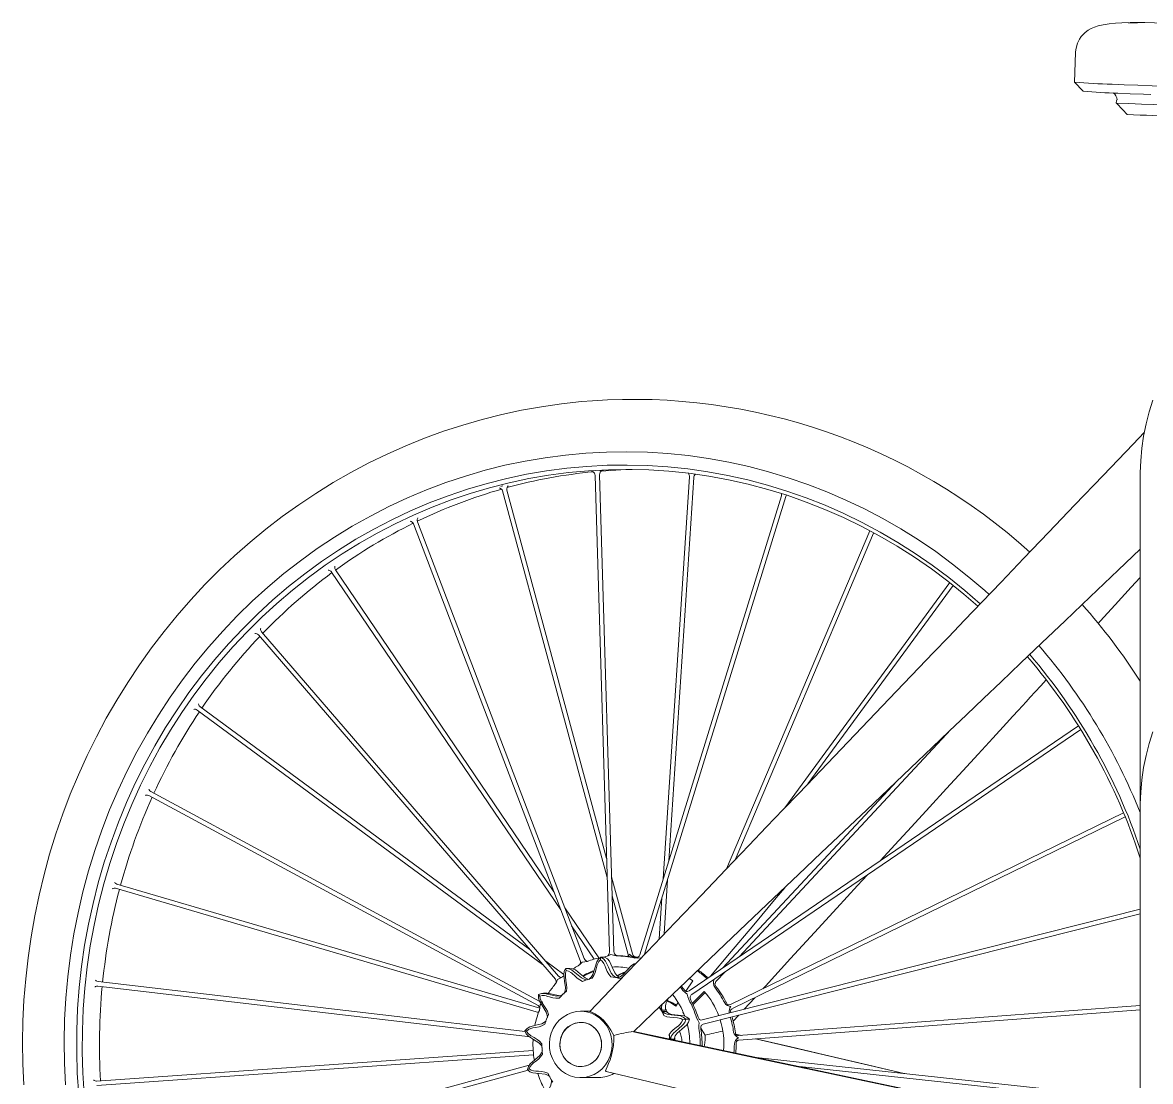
# Model space of a CAD drawing. Header units: millimetres. Extents: x -312 to 6814, y -241 to 4404.
# Drawn here: x 4873 to 5383, y 3656 to 4135 of the extents above; entities that cross this region are included whole.
import ezdxf

# ---------------------------------------------------------------- set-up
doc = ezdxf.new("R2010")
doc.units = ezdxf.units.MM
doc.layers.add('ZANO_R', color=7, linetype='Continuous', lineweight=0)

msp = doc.modelspace()

# ---------------------------------------------------------------- linework, layer by layer
at = {"layer": 'ZANO_R'}
for p, q in [((5379.12, 4135.38), (5374.04, 4135.36)), ((5377.31, 4135.3), (5375.05, 4135.36)), ((5349.46, 4121.78), (5349.06, 4108.44)), ((5349.06, 4108.44), (5352.94, 4104.32)), ((5367.93, 4100.13), (5367.9, 4098.99)), ((5132.16, 3930.52), (5138.66, 3714.86)), ((5140.65, 3715.19), (5134.15, 3930.79)), ((5136.99, 3932.68), (5134.96, 3932.53)), ((5174.84, 3929.98), (5162.96, 3748.06)), ((5165.5, 3756.29), (5176.82, 3929.64)), ((5378.74, 3930.68), (5378.74, 3780.68)), ((5089.87, 3925.64), (5089.55, 3925.56)), ((5090.49, 3925.8), (5089.84, 3925.64)), ((5090.29, 3923.52), (5137.64, 3748.66)), ((5137.38, 3757.27), (5092.27, 3923.85)), ((5216.45, 3921.36), (5152.36, 3713.71)), ((5154.53, 3713.95), (5218.42, 3920.96)), ((5050, 3908.66), (5125.39, 3711.1)), ((5127.19, 3712), (5051.81, 3909.55)), ((5256.38, 3905.46), (5191.64, 3752.69)), ((5195.53, 3756.76), (5258.15, 3904.51)), ((5113.51, 3742.25), (5014.7, 3887.85)), ((5012.95, 3886.87), (5116.61, 3734.11)), ((5292.55, 3882.07), (5217.93, 3780.14)), ((5228.44, 3791.11), (5294.12, 3880.83)), ((4979.89, 3858.4), (5114.17, 3702.72)), ((5115.58, 3704.14), (4981.31, 3859.82)), ((4952.16, 3824.45), (5108.43, 3709.37)), ((5102.56, 3716.18), (4953.44, 3825.99)), ((5350.77, 3817.34), (5174.65, 3697.42)), ((5175.87, 3695.83), (5351.83, 3815.64)), ((5197.25, 3712.81), (5293.02, 3815.59)), ((5268.73, 3792.46), (5189.77, 3707.71)), ((4930.28, 3785.8), (5106.34, 3690.76)), ((5107.21, 3692.57), (4931.15, 3787.61)), ((5378.74, 3780.68), (5378.74, 3480.68)), ((5371.15, 3778.02), (5193.44, 3691.21)), ((5194.24, 3689.38), (5371.91, 3776.17)), ((5107.12, 3689.6), (4915.88, 3745.7)), ((5149.06, 3714.15), (5139.63, 3748.96)), ((5163.34, 3723.15), (5164.94, 3747.69)), ((4915.26, 3743.8), (5106.6, 3687.67)), ((5139.89, 3740.35), (5147.08, 3713.82)), ((5133.82, 3712.32), (5118.4, 3735.04)), ((5162.4, 3739.45), (5161.19, 3720.9)), ((5378.74, 3734.33), (5180.57, 3684.28)), ((5181.11, 3682.36), (5378.74, 3732.26)), ((5121.51, 3726.9), (5131.76, 3711.79)), ((5147.73, 3714.07), (5147.16, 3712.8)), ((5118.05, 3704.77), (5109.8, 3710.85)), ((5134.78, 3712.68), (5136.47, 3712.69)), ((5151.26, 3712.32), (5150.7, 3712.34)), ((5152.54, 3712.34), (5152.8, 3712.14)), ((5118.09, 3704.35), (5117.38, 3703.72)), ((5120.77, 3707.61), (5119.08, 3707.61)), ((5142.15, 3708.24), (5139.95, 3708.13)), ((5186.83, 3701.63), (5191.08, 3706.19)), ((4907.17, 3699.62), (5102.87, 3676.69)), ((5100.58, 3678.97), (4907.38, 3701.61)), ((5141.54, 3703.49), (5139.26, 3703.72)), ((5141.54, 3703.49), (5142.46, 3703.5)), ((5143.73, 3702.98), (5142.13, 3703.39)), ((5144.54, 3703.53), (5143.73, 3702.98)), ((5173.17, 3697.23), (5176.31, 3701.96)), ((5176.31, 3701.96), (5174.81, 3703)), ((5185.91, 3702.44), (5185.53, 3702.41)), ((5186.92, 3699.23), (5186.34, 3700.32)), ((5110.54, 3696.33), (5108.85, 3696.32)), ((5181.56, 3697.12), (5176.19, 3691.85)), ((5181.93, 3696.69), (5176.45, 3691.31)), ((5199.56, 3689.08), (5204.36, 3694.32)), ((5107.32, 3691.13), (5107.75, 3691.58)), ((5162.35, 3688.62), (5161.22, 3690.07)), ((5162.35, 3688.62), (5164.04, 3688.63)), ((5168.71, 3690.5), (5169.77, 3692.11)), ((5192.09, 3691.15), (5191.69, 3691.74)), ((5378.74, 3690.79), (5197.09, 3677.17)), ((5197.13, 3675.16), (5378.74, 3688.78)), ((5129.85, 3688.19), (5125.61, 3688.17)), ((5164.34, 3688.08), (5162.65, 3688.07)), ((5163.22, 3686.22), (5162.65, 3688.07)), ((5172.02, 3687.75), (5171.86, 3687.59)), ((5172.08, 3687.6), (5171.86, 3687.59)), ((5172.3, 3687.08), (5171.86, 3687.59)), ((5173.16, 3684.64), (5174.85, 3684.64)), ((5194.51, 3683.57), (5197.1, 3686.39)), ((5378.74, 3630.58), (5149.6, 3679)), ((5104.09, 3675.01), (5104, 3675.63)), ((5166.2, 3675.63), (5165.65, 3677.69)), ((5166.2, 3675.63), (5167.89, 3675.63)), ((5198.33, 3677.26), (5195.8, 3677.85)), ((5198.13, 3677.24), (5195.81, 3677.78)), ((5195.95, 3673.58), (5196.17, 3674.81)), ((5271.97, 3660.03), (5204.64, 3675.73)), ((5104.15, 3670.47), (4906.56, 3656.65)), ((4906.71, 3654.66), (5104.33, 3668.48)), ((5181.54, 3672.25), (5181.64, 3672.87)), ((5102.36, 3663.78), (4912.86, 3612.2)), ((5378.74, 3648.44), (5205.03, 3667.29)), ((5224.6, 3663.15), (5378.74, 3646.43)), ((4913.34, 3610.26), (5101.84, 3661.56)), ((5125.73, 3658.17), (5133.84, 3658.21)), ((5378.74, 3603.8), (5137.15, 3660.93))]:
    msp.add_line(p, q, dxfattribs=at)
at = {"layer": 'ZANO_R', "flags": 128}
for points in [[(5373.44, 4135.35), (5370.48, 4135.27), (5367.53, 4135.07), (5364.67, 4134.76), (5362.01, 4134.35), (5359.75, 4133.86), (5358, 4133.33), (5356.55, 4132.72), (5355.24, 4131.98), (5353.78, 4130.87), (5352.74, 4129.86), (5352.02, 4129), (5351.27, 4127.91), (5350.32, 4125.99), (5349.57, 4123.14), (5349.48, 4121.78)], [(5377.43, 4135.31), (5375.46, 4135.3), (5373.47, 4135.15)], [(5429.07, 4129.52), (5428.54, 4129.56), (5427.77, 4129.65), (5425.98, 4129.89), (5424.36, 4130.13), (5423.07, 4130.33), (5421.12, 4130.64), (5418.85, 4131.01), (5416.59, 4131.39), (5413.9, 4131.83), (5411.47, 4132.23), (5408.87, 4132.65), (5405.75, 4133.13), (5400.75, 4133.84), (5395.19, 4134.51), (5389.97, 4134.98), (5385.16, 4135.26), (5380.82, 4135.37), (5377.68, 4135.35)], [(5475.37, 4104.16), (5470.79, 4104.32), (5466.17, 4104.48), (5461.52, 4104.63), (5454.49, 4104.84), (5447.4, 4105.04), (5437.91, 4105.3), (5428.39, 4105.55), (5418.9, 4105.8), (5411.82, 4105.98), (5404.79, 4106.18), (5397.83, 4106.37), (5390.95, 4106.58), (5384.18, 4106.8), (5377.61, 4107.03), (5371.46, 4107.26), (5365.96, 4107.47)], [(5383.6, 4102.87), (5380.25, 4102.98), (5374.11, 4103.21), (5368.6, 4103.43)], [(5368.28, 4100.42), (5368.22, 4100.39), (5367.93, 4099.99)], [(5367.94, 4098.98), (5370.84, 4095.88), (5372.76, 4093.84)], [(5130.92, 3964.34), (5125.99, 3963.93), (5116.93, 3962.95), (5107.9, 3961.65), (5098.92, 3960.04), (5090, 3958.11), (5081.14, 3955.88), (5072.35, 3953.35), (5063.65, 3950.51), (5055.05, 3947.37), (5046.54, 3943.93), (5038.15, 3940.2), (5029.88, 3936.18), (5021.74, 3931.87), (5013.73, 3927.29), (5005.88, 3922.43), (4998.18, 3917.3), (4990.64, 3911.91), (4983.28, 3906.25), (4976.09, 3900.35), (4969.1, 3894.19), (4962.3, 3887.8), (4955.7, 3881.18), (4949.32, 3874.33), (4943.15, 3867.26), (4937.21, 3859.98), (4931.49, 3852.5), (4926.02, 3844.82), (4920.78, 3836.96), (4915.8, 3828.92), (4911.06, 3820.71), (4906.59, 3812.34), (4902.38, 3803.82), (4898.44, 3795.15), (4894.77, 3786.36), (4891.38, 3777.44), (4888.27, 3768.41), (4885.44, 3759.27), (4882.9, 3750.05), (4880.65, 3740.73), (4878.7, 3731.35), (4877.03, 3721.9), (4875.67, 3712.4), (4874.6, 3702.86), (4873.82, 3693.28), (4873.35, 3683.68), (4873.18, 3674.07), (4873.31, 3664.46), (4873.74, 3654.86)], [(5384.42, 3964.63), (5382.74, 3959.3), (5381.35, 3953.88), (5380.25, 3948.38), (5379.45, 3942.82), (5378.95, 3937.22), (5378.75, 3931.89), (5378.74, 3930.68)], [(5380.56, 3949.91), (5375.55, 3944.69), (5361.98, 3930.53), (5349.22, 3917.22), (5337.27, 3904.74), (5326.12, 3893.11), (5315.78, 3882.32), (5307.18, 3873.34), (5299.23, 3865.05), (5291.93, 3857.43), (5285.21, 3850.42), (5278.55, 3843.47), (5271.86, 3836.49), (5265.13, 3829.46), (5231.03, 3793.82), (5224.24, 3786.7), (5217.26, 3779.4), (5209.75, 3771.54), (5201.69, 3763.11), (5191.36, 3752.32), (5180.24, 3740.72), (5168.33, 3728.31), (5155.64, 3715.08), (5142.16, 3701.05), (5129.74, 3688.12)], [(5128.03, 3940.63), (5118.81, 3939.78), (5109.62, 3938.58), (5100.48, 3937.02), (5091.4, 3935.12), (5082.39, 3932.86), (5073.46, 3930.25), (5064.63, 3927.31), (5055.91, 3924.02), (5047.31, 3920.4), (5038.84, 3916.45), (5030.51, 3912.17), (5022.34, 3907.58), (5014.33, 3902.67), (5006.49, 3897.46), (4998.84, 3891.95), (4991.39, 3886.15), (4984.14, 3880.06), (4977.1, 3873.7), (4970.29, 3867.06), (4963.72, 3860.17), (4957.38, 3853.04), (4951.3, 3845.66), (4945.48, 3838.05), (4939.92, 3830.22), (4934.64, 3822.18), (4929.64, 3813.94), (4924.93, 3805.52), (4920.51, 3796.92), (4916.39, 3788.15), (4912.58, 3779.23), (4909.08, 3770.17), (4905.89, 3760.98), (4903.03, 3751.67), (4900.48, 3742.26), (4898.27, 3732.76), (4896.38, 3723.17), (4894.83, 3713.52), (4893.61, 3703.82), (4892.72, 3694.08), (4892.18, 3684.3), (4891.97, 3674.52), (4892.1, 3664.73), (4892.57, 3654.95)], [(5128.03, 3940.63), (5137.28, 3941.12), (5146.54, 3941.25), (5155.8, 3941.03), (5165.04, 3940.45), (5174.26, 3939.51), (5183.44, 3938.21), (5192.57, 3936.57), (5201.63, 3934.57), (5210.62, 3932.22), (5219.53, 3929.53), (5228.33, 3926.49), (5237.03, 3923.12), (5245.6, 3919.41), (5254.04, 3915.38), (5262.33, 3911.02), (5270.47, 3906.35), (5278.44, 3901.36), (5286.23, 3896.07), (5293.84, 3890.48), (5301.25, 3884.6), (5308.45, 3878.45), (5310.38, 3876.71)], [(5128.42, 3934.64), (5119.3, 3933.81), (5110.21, 3932.61), (5101.17, 3931.06), (5092.19, 3929.16), (5083.28, 3926.91), (5074.46, 3924.31), (5065.74, 3921.37), (5057.12, 3918.09), (5048.62, 3914.47), (5040.26, 3910.53), (5032.04, 3906.26), (5023.98, 3901.68), (5016.08, 3896.78), (5008.36, 3891.57), (5000.82, 3886.07), (4993.49, 3880.28), (4986.36, 3874.21), (4979.44, 3867.86), (4972.76, 3861.24), (4966.31, 3854.37), (4960.1, 3847.25), (4954.15, 3839.89), (4948.46, 3832.31), (4943.04, 3824.51), (4937.9, 3816.5), (4933.03, 3808.29), (4928.46, 3799.9), (4924.19, 3791.34), (4920.22, 3782.62), (4916.55, 3773.75), (4913.2, 3764.74), (4910.16, 3755.6), (4907.45, 3746.36), (4905.06, 3737.01), (4903, 3727.58), (4901.27, 3718.07), (4899.88, 3708.5), (4898.82, 3698.88), (4898.09, 3689.23), (4897.71, 3679.56), (4897.66, 3669.87), (4897.95, 3660.19), (4898.58, 3650.53)], [(5306.33, 3872.48), (5299.43, 3878.48), (5292.15, 3884.36), (5284.67, 3889.95), (5277, 3895.24), (5269.15, 3900.23), (5261.13, 3904.91), (5252.95, 3909.28), (5244.63, 3913.32), (5236.17, 3917.03), (5227.58, 3920.41), (5218.89, 3923.46), (5210.09, 3926.16), (5201.2, 3928.52), (5192.24, 3930.52), (5183.22, 3932.18), (5174.14, 3933.48), (5165.03, 3934.43), (5155.89, 3935.02), (5146.73, 3935.25), (5137.57, 3935.13), (5128.42, 3934.64)], [(5129.2, 3932.65), (5120.15, 3931.82), (5111.13, 3930.63), (5102.16, 3929.09), (5093.25, 3927.21), (5084.41, 3924.97), (5075.65, 3922.39), (5066.99, 3919.48), (5058.44, 3916.22), (5050.01, 3912.63), (5041.71, 3908.72), (5033.56, 3904.49), (5025.55, 3899.93), (5017.72, 3895.07), (5010.05, 3889.91), (5002.58, 3884.45), (4995.29, 3878.7), (4988.22, 3872.67), (4981.36, 3866.37), (4974.73, 3859.81), (4968.32, 3852.99), (4962.17, 3845.92), (4956.26, 3838.62), (4950.61, 3831.1), (4945.23, 3823.35), (4940.13, 3815.41), (4935.3, 3807.27), (4930.77, 3798.94), (4926.53, 3790.44), (4922.58, 3781.79), (4918.95, 3772.98), (4915.62, 3764.04), (4912.61, 3754.98), (4909.92, 3745.8), (4907.55, 3736.53), (4905.5, 3727.16), (4903.79, 3717.73), (4902.4, 3708.23), (4901.35, 3698.69), (4900.63, 3689.11), (4900.25, 3679.51), (4900.2, 3669.9), (4900.49, 3660.3), (4901.12, 3650.71)], [(5305.28, 3871.38), (5298.91, 3876.92), (5291.68, 3882.75), (5284.26, 3888.3), (5276.64, 3893.55), (5268.85, 3898.5), (5260.89, 3903.15), (5252.78, 3907.48), (5244.52, 3911.49), (5236.12, 3915.18), (5227.6, 3918.53), (5218.97, 3921.55), (5210.25, 3924.23), (5201.43, 3926.57), (5192.54, 3928.56), (5183.58, 3930.21), (5174.57, 3931.5), (5165.53, 3932.44), (5156.45, 3933.02), (5147.37, 3933.26), (5138.28, 3933.13), (5129.2, 3932.65)], [(5130.65, 3932.42), (5130.65, 3932.42), (5130.71, 3932.39), (5130.85, 3932.34), (5131.05, 3932.25), (5131.3, 3932.11), (5131.57, 3931.88), (5131.84, 3931.54), (5132.06, 3931.09), (5132.16, 3930.52)], [(5135.91, 3932.84), (5135.65, 3932.83), (5135.08, 3932.7)], [(5148.93, 3933.24), (5146.07, 3933.16), (5136.99, 3932.68)], [(5092.27, 3923.85), (5092.21, 3924.52), (5092.32, 3925.05), (5092.51, 3925.44), (5092.61, 3925.58), (5092.7, 3925.69), (5092.77, 3925.77), (5092.82, 3925.83), (5092.82, 3925.86), (5092.76, 3925.86), (5092.73, 3925.85)], [(5216.48, 3922.3), (5216.53, 3922.02), (5216.45, 3921.36)], [(5218.42, 3920.96), (5218.61, 3921.4), (5218.7, 3921.52)], [(5051.8, 3909.55), (5051.68, 3910.16), (5051.72, 3910.65), (5051.82, 3910.98), (5051.92, 3911.19), (5051.97, 3911.26), (5052, 3911.33), (5052.02, 3911.37), (5052.01, 3911.38)], [(5149.45, 3678.84), (5158.34, 3687.33), (5173.42, 3701.72), (5187.54, 3715.2), (5200.7, 3727.75), (5212.91, 3739.37), (5224.15, 3750.07), (5234.44, 3759.85), (5244.76, 3769.64), (5254.84, 3779.21), (5264.83, 3788.71), (5274.75, 3798.15), (5284.6, 3807.52), (5292.37, 3814.92), (5300.1, 3822.28), (5307.78, 3829.6), (5315.76, 3837.21), (5324.58, 3845.61), (5334.23, 3854.8), (5344.72, 3864.8), (5356.05, 3875.59), (5368.81, 3887.75), (5378.74, 3897.21)], [(5011.42, 3887.71), (5011.42, 3887.71), (5011.47, 3887.7), (5011.58, 3887.7), (5011.77, 3887.67), (5012.32, 3887.46), (5012.64, 3887.23), (5012.95, 3886.88)], [(5014.7, 3887.85), (5014.44, 3888.42), (5014.37, 3888.9), (5014.4, 3889.24), (5014.42, 3889.35), (5014.45, 3889.44), (5014.47, 3889.51), (5014.48, 3889.56), (5014.46, 3889.56)], [(5359.67, 3863.64), (5360.6, 3864.66), (5367.32, 3871.97), (5374.65, 3879.96), (5378.74, 3884.42)], [(4978.26, 3859.01), (4978.26, 3859.01), (4978.29, 3859.02), (4978.38, 3859.03), (4978.56, 3859.04), (4979.14, 3858.93), (4979.51, 3858.74), (4979.89, 3858.4)], [(4981.31, 3859.82), (4980.99, 3860.34), (4980.88, 3860.79), (4980.86, 3861.11), (4980.89, 3861.29), (4980.9, 3861.35), (4980.9, 3861.38), (4980.89, 3861.37)], [(5261.28, 3756.4), (5267.74, 3763.45), (5275.26, 3771.65), (5283.45, 3780.57), (5291.16, 3788.97), (5298.49, 3796.97), (5305.45, 3804.55), (5312.04, 3811.73), (5318.22, 3818.47), (5321.12, 3821.63), (5323.54, 3824.27), (5325.48, 3826.39), (5327.1, 3828.15), (5328.99, 3830.21), (5331.21, 3832.63), (5333.78, 3835.42), (5336.16, 3838.03)], [(4953.45, 3825.99), (4953.06, 3826.38), (4952.85, 3826.75), (4952.76, 3827.03), (4952.74, 3827.21), (4952.73, 3827.26), (4952.73, 3827.29), (4952.72, 3827.28)], [(4950.64, 3824.72), (4950.64, 3824.72), (4950.67, 3824.73), (4950.91, 3824.78), (4951.43, 3824.77), (4951.78, 3824.66), (4952.16, 3824.45)], [(5384.42, 3814.63), (5382.74, 3809.3), (5381.35, 3803.88), (5380.25, 3798.38), (5379.45, 3792.82), (5378.95, 3787.22), (5378.75, 3781.89), (5378.74, 3780.68)], [(4928.81, 3785.87), (4928.81, 3785.86), (4928.83, 3785.88), (4928.9, 3785.91), (4929.16, 3785.98), (4929.64, 3786), (4930.28, 3785.8)], [(4931.15, 3787.61), (4930.69, 3787.96), (4930.44, 3788.32), (4930.34, 3788.58), (4930.3, 3788.7), (4930.29, 3788.71)], [(5208.05, 3698.35), (5209.18, 3699.58), (5220.59, 3712.03), (5231.37, 3723.79), (5241.51, 3734.85), (5250.86, 3745.05), (5255.37, 3749.96)], [(4915.88, 3745.7), (4915.41, 3745.92), (4915.11, 3746.18), (4914.95, 3746.39), (4914.88, 3746.53), (4914.86, 3746.56), (4914.86, 3746.56)], [(4913.92, 3743.61), (4913.92, 3743.6), (4913.94, 3743.62), (4914, 3743.66), (4914.24, 3743.77), (4914.66, 3743.86), (4915.26, 3743.8)], [(5217.91, 3744.05), (5214.12, 3739.53), (5203.91, 3727.35), (5193.01, 3714.36), (5184.31, 3704)], [(5142.12, 3713.28), (5142.12, 3713.28), (5142.07, 3713.31), (5141.93, 3713.37), (5141.72, 3713.47), (5141.46, 3713.63), (5141.19, 3713.88), (5140.94, 3714.22), (5140.74, 3714.65), (5140.65, 3715.18)], [(5150.42, 3712.7), (5150.43, 3712.71), (5150.37, 3712.75), (5150.29, 3712.78), (5150.17, 3712.83), (5149.82, 3713.04), (5149.4, 3713.45), (5149.06, 3714.14)], [(5124.43, 3708.73), (5125.38, 3709.55), (5126.28, 3710.43)], [(5126.28, 3710.43), (5127.5, 3710.55), (5128.71, 3710.74)], [(5134.78, 3712.68), (5133.66, 3711.71), (5132.91, 3710.51), (5132.01, 3707.73), (5131.11, 3704.9), (5130.37, 3703.65), (5129.27, 3702.6)], [(5134.53, 3711.52), (5133.81, 3710.72), (5133.1, 3709.24), (5132.58, 3707.4), (5132.12, 3705.74), (5131.62, 3704.43), (5130.85, 3703.11)], [(5134.78, 3712.68), (5134.64, 3712.07), (5134.53, 3711.52)], [(5139.26, 3703.72), (5138.33, 3704.92), (5137.67, 3706.14), (5137, 3707.72), (5136.51, 3708.9), (5136.05, 3709.84), (5135.39, 3710.79), (5134.53, 3711.52)], [(5141.54, 3703.49), (5140.32, 3704.37), (5139.42, 3705.5), (5138.17, 3708.17), (5136.91, 3710.8), (5136.01, 3711.88), (5134.78, 3712.68)], [(5136.96, 3712.9), (5135.91, 3712.74), (5135.57, 3712.68)], [(5136.47, 3712.69), (5137.7, 3711.89), (5138.6, 3710.81), (5139.86, 3708.18), (5141.11, 3705.51), (5142.01, 3704.38), (5143.23, 3703.5)], [(5136.96, 3712.9), (5138.12, 3713.33), (5139.25, 3713.83)], [(5139.25, 3713.83), (5140.43, 3713.5), (5141.64, 3713.24)], [(5150.51, 3709.76), (5149.82, 3709.58), (5148.65, 3708.85), (5146.7, 3706.76), (5144.73, 3704.62), (5143.55, 3703.83), (5142.13, 3703.39)], [(5147.08, 3713.82), (5147.15, 3713.22), (5147.07, 3712.81)], [(5150.09, 3712.29), (5151.31, 3712.27), (5152.54, 3712.34)], [(5151.84, 3712.89), (5151.69, 3712.87), (5150.7, 3712.69)], [(5152.36, 3713.71), (5152.1, 3713.17), (5151.8, 3712.83), (5151.55, 3712.63), (5151.46, 3712.58), (5151.38, 3712.53), (5151.28, 3712.48), (5151.2, 3712.44), (5151.11, 3712.36), (5151.11, 3712.36)], [(5118.84, 3707.6), (5118.23, 3706.21), (5118.05, 3704.79), (5118.37, 3701.87), (5118.73, 3698.91), (5118.58, 3697.44), (5118.02, 3696)], [(5119.06, 3706.59), (5118.72, 3705.48), (5118.71, 3703.88), (5118.99, 3701.98), (5119.26, 3700.29), (5119.35, 3698.87), (5119.2, 3697.33)], [(5118.84, 3707.6), (5118.95, 3707.07), (5119.06, 3706.59)], [(5128.7, 3702.42), (5127.24, 3702.65), (5125.97, 3703.26), (5123.74, 3705.1), (5121.53, 3706.89), (5120.28, 3707.44), (5118.84, 3707.6)], [(5126.52, 3701.73), (5125.19, 3702.38), (5124.09, 3703.19), (5122.84, 3704.3), (5122.14, 3704.94), (5121.56, 3705.43), (5121.11, 3705.77), (5120.08, 3706.34), (5119.06, 3706.59)], [(5120.77, 3707.58), (5121.97, 3707.45), (5123.22, 3706.89), (5125.43, 3705.1), (5127.66, 3703.27), (5128.93, 3702.66), (5129.26, 3702.61)], [(5131.44, 3706.16), (5128.75, 3704.99), (5126.88, 3704)], [(5146.08, 3706.24), (5143.36, 3705.05), (5142.11, 3704.4)], [(5145.78, 3705.79), (5144.17, 3705.06), (5142.46, 3704.15)], [(4905.92, 3699.26), (4905.91, 3699.24), (4906, 3699.31), (4906.21, 3699.45), (4906.6, 3699.59), (4907.17, 3699.62)], [(4907.38, 3701.61), (4906.84, 3701.77), (4906.49, 3702), (4906.31, 3702.18), (4906.25, 3702.26), (4906.25, 3702.25)], [(5114, 3700.28), (5114.63, 3701.4), (5115.19, 3702.55)], [(5114.17, 3702.72), (5114.46, 3702.26), (5114.58, 3701.87), (5114.6, 3701.58), (5114.59, 3701.41), (5114.59, 3701.36), (5114.59, 3701.33), (5114.6, 3701.34)], [(5115.19, 3702.55), (5116.3, 3703.1), (5117.38, 3703.72)], [(5171.91, 3697.57), (5171.25, 3698.46), (5170.73, 3699.12)], [(5186.36, 3700.29), (5186.37, 3700.29), (5186.37, 3700.31), (5186.37, 3700.36), (5186.37, 3700.53), (5186.4, 3700.81), (5186.54, 3701.19), (5186.84, 3701.63)], [(5117.58, 3695.57), (5116.16, 3695.11), (5114.77, 3695.07), (5112.01, 3695.7), (5109.29, 3696.3), (5107.93, 3696.23), (5106.57, 3695.71)], [(5106.57, 3695.71), (5106.87, 3695.36), (5107.14, 3695.05)], [(5106.57, 3695.71), (5106.59, 3694.18), (5107.01, 3692.81), (5108.5, 3690.33), (5110.04, 3687.83), (5110.5, 3686.44), (5110.56, 3685.4)], [(5115.86, 3694.1), (5114.4, 3694.07), (5113.08, 3694.29), (5111.49, 3694.72), (5110.69, 3694.95), (5110.03, 3695.12), (5109.33, 3695.26), (5108.22, 3695.31), (5107.14, 3695.05)], [(5107.14, 3695.05), (5107.29, 3693.95), (5107.94, 3692.45), (5108.98, 3690.87), (5109.92, 3689.46), (5110.58, 3688.22), (5111.07, 3686.77)], [(5171.91, 3697.57), (5172.84, 3696.73), (5173.82, 3695.94)], [(5173.32, 3697.12), (5173.28, 3697.14), (5172.6, 3697.75)], [(5174.64, 3697.41), (5173.95, 3697.13), (5173.47, 3697.12), (5173.26, 3697.16), (5173.23, 3697.17), (5173.23, 3697.17)], [(5173.82, 3695.94), (5174.14, 3694.69), (5174.53, 3693.46)], [(5175.18, 3694.74), (5175.17, 3694.09), (5175.45, 3693.28)], [(5106.94, 3688.57), (5107.17, 3689.84), (5107.32, 3691.13)], [(5162.35, 3688.62), (5162.24, 3690.18), (5162.44, 3691.24)], [(5168.71, 3690.5), (5166.4, 3691.97), (5164.72, 3692.79)], [(5168.97, 3690.89), (5167.21, 3691.98), (5164.84, 3693.07)], [(5193.44, 3691.21), (5192.84, 3691.04), (5192.41, 3691.05), (5192.16, 3691.12), (5192.06, 3691.16), (5192.06, 3691.16)], [(5193.53, 3687.56), (5193.38, 3688.51), (5193.38, 3688.52)], [(5193.4, 3688.43), (5193.41, 3688.45), (5193.45, 3688.56), (5193.57, 3688.79), (5193.81, 3689.08), (5194.24, 3689.37)], [(5110, 3683.93), (5109.29, 3683.22), (5108.04, 3682.55), (5105.3, 3681.86), (5102.6, 3681.15), (5101.41, 3680.46), (5100.39, 3679.37)], [(5139.85, 3672.69), (5139.75, 3675.04), (5139.29, 3677.35), (5138.51, 3679.55), (5137.41, 3681.6), (5136.01, 3683.43), (5134.37, 3685.02), (5132.51, 3686.31), (5130.48, 3687.28), (5128.33, 3687.91), (5126.12, 3688.17), (5123.89, 3688.06), (5121.71, 3687.58), (5119.63, 3686.75), (5117.7, 3685.59), (5115.96, 3684.12), (5114.46, 3682.38), (5113.24, 3680.41), (5112.32, 3678.27), (5111.73, 3676), (5111.49, 3673.66)], [(5129.77, 3688.09), (5129.76, 3688.08), (5130.61, 3687.77), (5132.06, 3687.08), (5133.92, 3685.86), (5135.89, 3684.11), (5137.74, 3681.95), (5139.33, 3679.62), (5140.66, 3677.23)], [(5173.16, 3684.64), (5172.02, 3685.57), (5170.75, 3686.08), (5167.98, 3686.39), (5165.17, 3686.69), (5163.85, 3687.17), (5162.65, 3688.07)], [(5171.79, 3684.3), (5170.89, 3684.87), (5169.37, 3685.27), (5167.56, 3685.4), (5165.93, 3685.5), (5164.6, 3685.72), (5163.22, 3686.22)], [(5164.34, 3688.08), (5165.55, 3687.18), (5166.86, 3686.69), (5169.67, 3686.4), (5172.44, 3686.09), (5173.71, 3685.58), (5174.85, 3684.64)], [(5165.65, 3677.69), (5166.54, 3678.91), (5167.53, 3679.87), (5168.84, 3680.91), (5169.81, 3681.68), (5170.58, 3682.36), (5171.31, 3683.25), (5171.79, 3684.3)], [(5166.2, 3675.63), (5166.74, 3677.08), (5167.58, 3678.26), (5169.76, 3680.14), (5171.91, 3682.02), (5172.7, 3683.19), (5173.16, 3684.64)], [(5174.85, 3684.64), (5174.39, 3683.2), (5173.6, 3682.03), (5171.46, 3680.15), (5169.27, 3678.27), (5168.43, 3677.09), (5167.89, 3675.63)], [(5173.16, 3684.64), (5172.44, 3684.46), (5171.79, 3684.3)], [(5177.98, 3685.25), (5178.58, 3684.12), (5179.24, 3683.03)], [(5179.37, 3684.46), (5179.17, 3684.64), (5178.73, 3685.46)], [(5180.57, 3684.28), (5180.01, 3684.24), (5179.63, 3684.32), (5179.41, 3684.42), (5179.35, 3684.45), (5179.33, 3684.47), (5179.33, 3684.47)], [(5100.39, 3679.37), (5101.04, 3678), (5101.98, 3676.96), (5104.34, 3675.41), (5106.75, 3673.86), (5107.74, 3672.81), (5108.19, 3671.96)], [(5109.39, 3682.33), (5108.09, 3681.63), (5106.8, 3681.22), (5105.2, 3680.88), (5104.01, 3680.64), (5103.04, 3680.38), (5102.02, 3679.91), (5101.15, 3679.19)], [(5101.15, 3679.19), (5101.73, 3678.26), (5102.93, 3677.21), (5104.52, 3676.26), (5105.95, 3675.41), (5107.05, 3674.61), (5108.09, 3673.52)], [(5116.21, 3673.5), (5116.45, 3675.44), (5117.05, 3677.3), (5117.97, 3678.99), (5119.2, 3680.47), (5120.67, 3681.66), (5122.33, 3682.53), (5124.12, 3683.04), (5125.97, 3683.17), (5127.81, 3682.91), (5129.56, 3682.29), (5131.17, 3681.31), (5132.57, 3680.01), (5133.7, 3678.46), (5134.52, 3676.7), (5135, 3674.81), (5135.12, 3672.85)], [(5135.11, 3673.86), (5134.8, 3675.79), (5134.14, 3677.62), (5133.15, 3679.29), (5131.88, 3680.71), (5130.37, 3681.85), (5128.68, 3682.65), (5126.87, 3683.09), (5125.02, 3683.15), (5123.19, 3682.83), (5121.46, 3682.13), (5119.89, 3681.09), (5118.54, 3679.75), (5117.46, 3678.15), (5116.7, 3676.36), (5116.29, 3674.45), (5116.23, 3672.49)], [(5378.74, 3630.2), (5376.55, 3630.68), (5373.08, 3631.43), (5369.45, 3632.21), (5365.67, 3633.03), (5354.47, 3635.43), (5342.09, 3638.07), (5333.6, 3639.87), (5324.64, 3641.77), (5315.19, 3643.77), (5305.04, 3645.92), (5293.83, 3648.29), (5281.55, 3650.89), (5268.21, 3653.71), (5253.81, 3656.76), (5237.58, 3660.19), (5220.18, 3663.87), (5201.62, 3667.8), (5181.89, 3671.98), (5160.99, 3676.4), (5148.77, 3678.98)], [(5179.24, 3683.03), (5179.14, 3681.74), (5179.11, 3680.44)], [(5180.16, 3681.65), (5179.96, 3681.09), (5179.96, 3680.23)], [(5179.96, 3680.6), (5180.5, 3679.84), (5181.98, 3677.34)], [(5180.13, 3681.65), (5180.13, 3681.65), (5180.14, 3681.66), (5180.17, 3681.7), (5180.36, 3681.94), (5180.65, 3682.16), (5181.11, 3682.36)], [(5195.92, 3677.52), (5195.83, 3677.72), (5195.63, 3678.49)], [(5111.49, 3673.66), (5111.59, 3671.3), (5112.04, 3669), (5112.83, 3666.8), (5113.93, 3664.75), (5115.32, 3662.91), (5116.97, 3661.33), (5118.83, 3660.03), (5120.86, 3659.06), (5123.01, 3658.44), (5125.22, 3658.18), (5127.44, 3658.29), (5129.62, 3658.77), (5131.71, 3659.6), (5133.64, 3660.76), (5135.38, 3662.23), (5136.88, 3663.97), (5138.1, 3665.94), (5139.02, 3668.08), (5139.61, 3670.35), (5139.85, 3672.69)], [(5135.12, 3672.85), (5134.88, 3670.91), (5134.29, 3669.05), (5133.36, 3667.35), (5132.14, 3665.88), (5130.67, 3664.69), (5129.01, 3663.82), (5127.22, 3663.31), (5125.37, 3663.18), (5123.53, 3663.43), (5121.77, 3664.06), (5120.17, 3665.04), (5118.77, 3666.33), (5117.64, 3667.89), (5116.82, 3669.65), (5116.34, 3671.54), (5116.21, 3673.5)], [(5116.23, 3672.49), (5116.54, 3670.56), (5117.2, 3668.73), (5118.18, 3667.06), (5119.46, 3665.64), (5120.97, 3664.5), (5122.66, 3663.7), (5124.47, 3663.26), (5126.32, 3663.2), (5128.15, 3663.52), (5129.88, 3664.22), (5131.45, 3665.26), (5132.8, 3666.6), (5133.88, 3668.2), (5134.64, 3669.99), (5135.05, 3671.9), (5135.11, 3673.86)], [(5140.44, 3672.7), (5140.62, 3675.08), (5140.66, 3677.23)], [(5181.64, 3672.87), (5181.87, 3675.25), (5181.98, 3677.34)], [(5197.08, 3677.17), (5196.58, 3677.2), (5196.22, 3677.33), (5196.02, 3677.46), (5195.93, 3677.53), (5195.93, 3677.53)], [(5196.14, 3674.64), (5196.14, 3674.64), (5196.21, 3674.72), (5196.39, 3674.87), (5196.72, 3675.05), (5197.22, 3675.17)], [(5272.3, 3659.99), (5271.16, 3660.26), (5255.37, 3663.94), (5238.52, 3667.88), (5220.62, 3672.06), (5204.83, 3675.74)], [(5108.3, 3670.27), (5107.97, 3669.36), (5107.12, 3668.19), (5104.94, 3666.3), (5102.79, 3664.42), (5102, 3663.26), (5101.54, 3661.81)], [(5108.4, 3668.75), (5107.51, 3667.53), (5106.52, 3666.57), (5105.22, 3665.53), (5104.47, 3664.95), (5103.89, 3664.46), (5103.47, 3664.08), (5102.75, 3663.19), (5102.26, 3662.14)], [(5137.15, 3660.93), (5136.9, 3661.28), (5137.1, 3662), (5137.59, 3663.08), (5138.26, 3664.52), (5138.96, 3666.27), (5139.6, 3668.29), (5140.1, 3670.45), (5140.44, 3672.7)], [(5101.54, 3661.81), (5101.92, 3661.98), (5102.26, 3662.14)], [(5101.54, 3661.81), (5102.68, 3660.87), (5103.95, 3660.36), (5106.72, 3660.05), (5109.53, 3659.76), (5110.85, 3659.27), (5111.68, 3658.65)], [(5102.26, 3662.14), (5103.22, 3661.55), (5104.28, 3661.24), (5105.39, 3661.1), (5106.5, 3661.05), (5108.13, 3660.94), (5109.46, 3660.72), (5110.84, 3660.22)], [(4906.55, 3656.65), (4906, 3656.7), (4905.63, 3656.86), (4905.42, 3657), (4905.37, 3657.05), (4905.34, 3657.08), (4905.33, 3657.08)], [(5112.39, 3657.34), (5112.47, 3656.27), (5112.19, 3654.82), (5110.99, 3652.12), (5109.83, 3649.44), (5109.6, 3648.03), (5109.78, 3646.51)]]:
    msp.add_lwpolyline(points, dxfattribs=at)
at = {"layer": 'ZANO_R'}
for centre, radius, start, end in [((5370.18, 4328.68), 221.24, 264.5229, 268.9072), ((5372.43, 4308.62), 205.23, 264.5495, 268.9307), ((5537.74, 7813.13), 3718.02, 267.38302, 268.77213), ((5428.42, 5199.37), 1106.93, 267.11839, 268.33393), ((5149.29, 3697.22), 267.75, 47.9039, 93.9355), ((5153.92, 3699.49), 233.81, 95.5405, 105.2965), ((5136.18, 3930.84), 2.03, 111.8072, 181.4797), ((5135.18, 3918.84), 13.99, 88.2294, 93.713), ((5134.86, 3933.19), 0.666, 276.8245, 309.6512), ((5172.93, 3930.13), 1.91, 355.2673, 40.5125), ((5178.65, 3929.55), 1.84, 126.4664, 177.3894), ((5154.9, 3696.09), 237.35, 105.8947, 115.7643), ((5087.97, 3922.63), 2.49, 21.0904, 67.9387), ((5157.21, 3691.4), 242.58, 116.2659, 125.9581), ((5047.97, 3907.71), 2.24, 25.1597, 77.9838), ((5161.26, 3685.87), 249.44, 126.4258, 135.989), ((5144.65, 3687.34), 278.09, 32.6705, 41.6501), ((5166.49, 3680.87), 256.67, 136.4457, 145.748), ((5127.81, 3677.51), 270.31, 21.8301, 40.6402), ((5127.78, 3676.58), 263.69, 17.8694, 40.706), ((5127.1, 3676.69), 265.58, 18.6411, 40.6087), ((5172.05, 3677.1), 263.39, 146.1856, 155.3801), ((5177.54, 3674.58), 269.43, 155.807, 164.8021), ((5181.21, 3673.59), 273.23, 165.2223, 174.1633), ((5136.2, 3715.07), 2.46, 307.6803, 356.3663), ((5150.49, 3716.11), 3.42, 216.5418, 273.5366), ((5123.54, 3710.42), 1.97, 331.7013, 20.129), ((5129.35, 3713.04), 2.4, 205.9667, 253.0105), ((5141.96, 3677), 36.25, 102.2599, 111.4413), ((5141.87, 3677.36), 35.88, 76.7655, 90.3772), ((5140.65, 4078.95), 365.71, 270.1538, 270.313), ((5142.68, 3677.37), 35.88, 77.0945, 90.0485), ((5116.96, 3705.28), 1.79, 219.8656, 271.065), ((5142.39, 3676.05), 37.29, 118.802, 122.7132), ((5142.09, 3676.16), 32.12, 109.2186, 118.9266), ((5141.88, 3676.9), 31.35, 79.6414, 93.5786), ((5156.25, 3675.34), 38.23, 46.2023, 54.5067), ((5157.09, 3675.38), 38.18, 46.856, 55.3641), ((5182.83, 3673.41), 274.86, 174.5774, 183.4672), ((5143.99, 3674.29), 39.69, 139.0815, 146.1913), ((5137.09, 3676.05), 27.77, 102.9818, 112.3725), ((5137, 3676.31), 27.5, 75.831, 85.2834), ((5140.63, 3674.3), 39.64, 36.2621, 39.5732), ((5189.57, 3701.1), 3.89, 159.8696, 211.9761), ((5154.75, 3674.01), 40.24, 26.4928, 38.4557), ((5155.57, 3674.01), 40.24, 26.1406, 38.8083), ((5105.97, 3659.22), 37.34, 74.0427, 82.9706), ((5138.06, 3674.52), 29.59, 129.5905, 138.5911), ((5171.14, 3689.82), 7.19, 145.6537, 189.4977), ((5139.43, 3673.7), 35.49, 20.2953, 38.4551), ((5177.19, 3694.18), 2.11, 128.5753, 164.5992), ((5154.93, 3673.81), 35.39, 20.4611, 41.198), ((5145.77, 3673.36), 41.71, 158.6146, 168.3599), ((5105.63, 3689.36), 1.57, 15.7743, 62.8865), ((5108, 3693.9), 1.55, 239.2869, 291.7193), ((5134.75, 3673.58), 31.15, 23.9501, 31.9113), ((5137.23, 3673.67), 30.98, 27.2285, 29.9854), ((5138.49, 3673.5), 41.2, 16.5727, 28.9839), ((5139.3, 3673.5), 41.2, 16.8729, 28.6837), ((5193.62, 3693.65), 3.32, 210.6513, 269.8525), ((5196.44, 3687.96), 3.69, 139.9234, 189.1248), ((5139.72, 3673.4), 31.61, 154.9935, 163.6082), ((5153.53, 3673.29), 36.88, 355.5036, 17.338), ((5153.2, 3673.33), 41.94, 7.3944, 16.7868), ((5153.97, 3673.33), 41.98, 7.0565, 17.05), ((5131.29, 3806.4), 130.73, 256.331, 256.6712), ((5154.5, 3631.01), 48.26, 95.8258, 106.673), ((5155.8, 3673.32), 15.69, 3.6861, 21.9502), ((5138.1, 3673.23), 36.9, 0.6262, 14.171), ((5137.5, 3673.23), 42.23, 359.1992, 9.8333), ((5138.3, 3673.23), 42.24, 358.9638, 9.5385), ((5201.69, 3610.39), 69.79, 99.7906, 106.3999), ((5198.44, 3679.7), 3.78, 194.8463, 247.132), ((5146.3, 3673.26), 42.24, 177.6276, 189.8329), ((5140.41, 3673.24), 32.33, 179.4876, 187.9723), ((5133.74, 3673.22), 32.22, 4.1678, 7.9783), ((5136.18, 3673.23), 32.12, 3.2583, 5.2771), ((5152.83, 3673.29), 42.31, 354.7468, 0.0557), ((5198.9, 3672.96), 3.77, 120.8881, 174.3142), ((5153.66, 3673.29), 42.29, 354.513, 0.398), ((5145.21, 3672.94), 41.1, 198.2579, 208.9943), ((5139.28, 3672.85), 31.12, 203.9485, 212.652), ((5133.76, 3671.81), 13.6, 270.335, 300.5198)]:
    msp.add_arc(centre, radius, start, end, dxfattribs=at)
msp.add_ellipse((5364.5, 4100.14), major_axis=(-0.02, 4), ratio=0.945886, start_param=4.779532, end_param=5.714385, dxfattribs=at)

doc.saveas('drawing.dxf')
